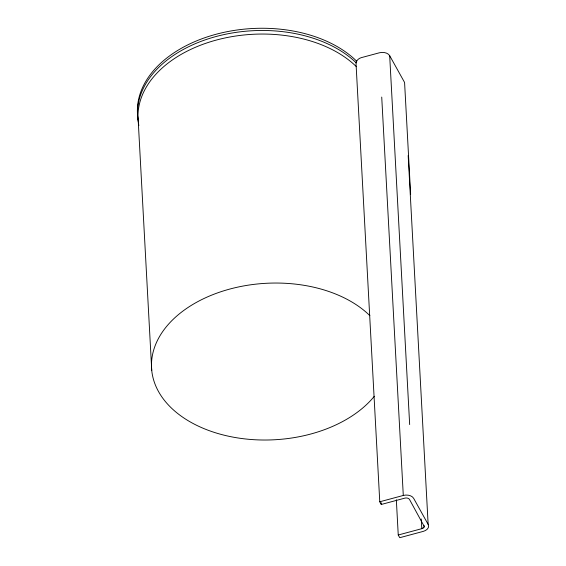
<?xml version="1.0" encoding="UTF-8"?>
<svg xmlns="http://www.w3.org/2000/svg" width="566" height="566" viewBox="0 0 566 566"><rect width="100%" height="100%" fill="white"/><g stroke="black" fill="none" stroke-linecap="round" stroke-linejoin="round"><path stroke-width="0.85" d="M410.64 194.364L404.648 83.704A8.101 5.335 -3.1 0 0 404.174 81.737L389.684 55.694A8.101 5.335 -3.1 0 0 379.326 52.801L361.327 57.64A5.893 4.224 -29.1 0 0 356.028 63.555L379.765 501.78L403.296 495.455A8.101 5.335 -3.1 0 1 413.661 498.349L428.144 524.392A8.101 5.335 -3.1 0 1 423.283 531.375L399.745 537.7L398.245 535.004L396.334 499.736M379.765 501.78L381.265 504.469L404.796 498.151A3.679 2.427 -3.1 0 1 409.508 499.467L424.21 526.401L423.863 527.363L421.783 528.679L398.245 535.004M408.171 155.516L428.144 524.392M421.253 518.987L421.783 528.679A3.679 2.427 -3.1 0 0 423.991 525.51M389.684 55.694L409.664 424.571M381.725 97.069L403.296 495.455M381.166 502.707L381.265 504.469M151.745 370.454L138.26 121.464A118.938 78.341 -3.1 0 1 219.176 39.323A118.938 78.341 -3.1 0 1 356.417 66.703M138.217 119.957A119.306 78.589 -3.1 0 1 216.155 34.243A119.306 78.589 -3.1 0 1 356.757 61.291M138.337 122.171A119.306 78.589 -3.1 0 1 215.752 36.599A119.306 78.589 -3.1 0 1 356.262 62.904M374.324 396.278A118.938 78.341 -3.1 0 1 196.72 425.349A118.938 78.341 -3.1 0 1 190.176 306.086A118.938 78.341 -3.1 0 1 369.902 315.694M138.854 125.602A118.938 78.341 -3.1 0 1 138.578 123.947"/></g></svg>
